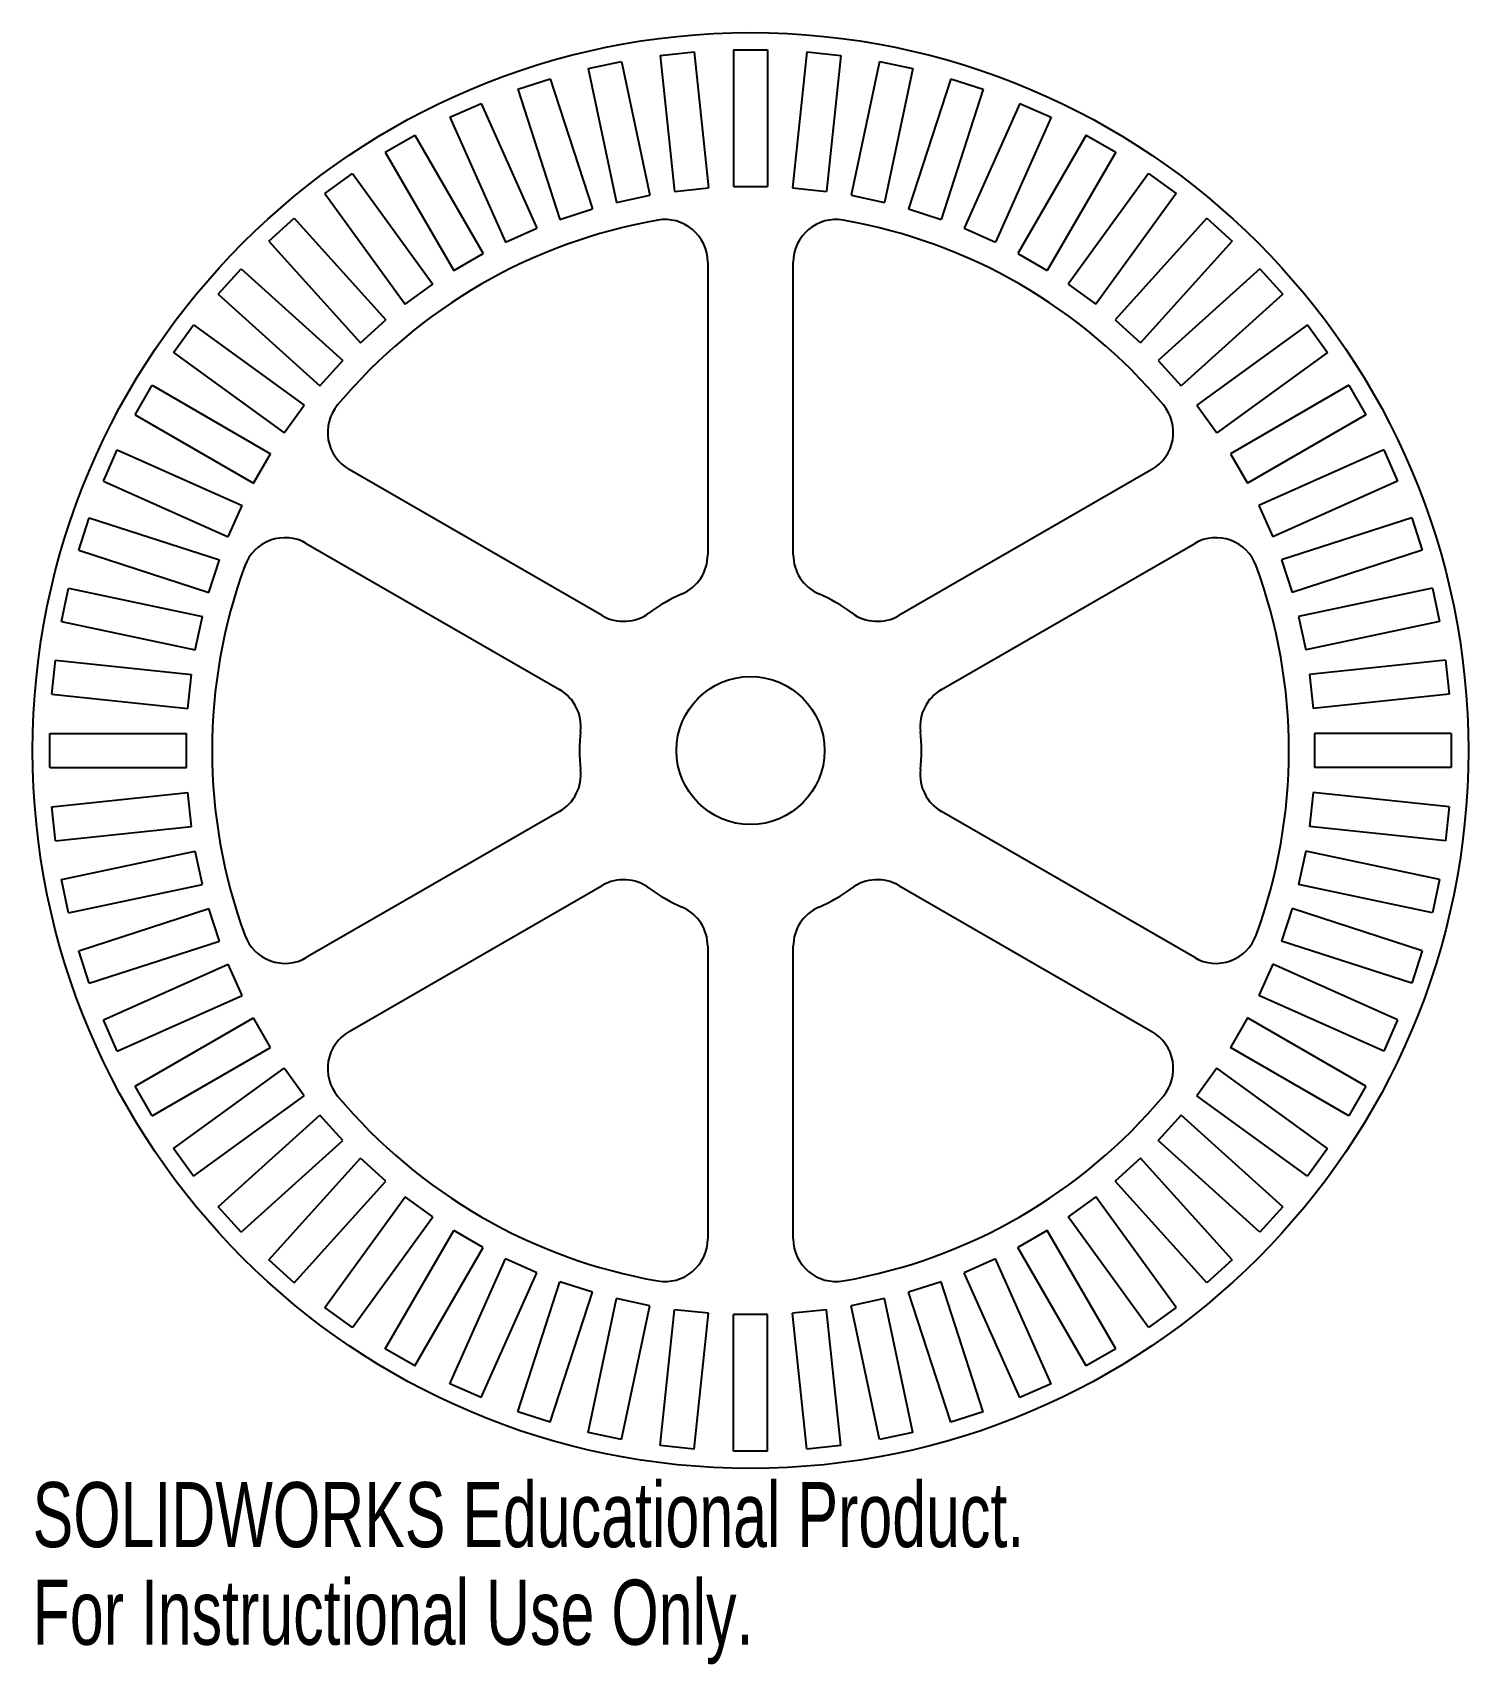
# Model space of a CAD drawing. Header units: inches. Extents: x -2.1 to 2.1, y -2.67 to 2.1.
import ezdxf

# ---------------------------------------------------------------- set-up
doc = ezdxf.new("R2010")
doc.units = ezdxf.units.IN
doc.header["$MEASUREMENT"] = 0
doc.styles.add('SLDTEXTSTYLE0', font='TXT', dxfattribs={"width": 0.7})

msp = doc.modelspace()

# ---------------------------------------------------------------- linework, layer by layer
at = {"color": 7, "linetype": 'Continuous', "lineweight": 25}
for p, q in [((-0.4751, 1.9948), (-0.3773, 2.0156)), ((-0.3773, 2.0156), (-0.2941, 1.6243)), ((-0.264, 2.0335), (-0.1646, 2.044)), ((-0.264, 2.0335), (-0.2222, 1.6357)), ((-0.1646, 2.044), (-0.1227, 1.6462)), ((-0.05, 2.05), (-0.05, 1.65)), ((-0.05, 2.05), (0.05, 2.05)), ((0.05, 2.05), (0.05, 1.65)), ((0.1646, 2.044), (0.1227, 1.6462)), ((0.1646, 2.044), (0.264, 2.0335)), ((0.264, 2.0335), (0.2222, 1.6357)), ((0.3773, 2.0156), (0.2941, 1.6243)), ((0.3773, 2.0156), (0.4751, 1.9948)), ((-0.681, 1.9342), (-0.5859, 1.9651)), ((-0.5859, 1.9651), (-0.4623, 1.5847)), ((-0.4751, 1.9948), (-0.392, 1.6035)), ((0.4751, 1.9948), (0.392, 1.6035)), ((0.5859, 1.9651), (0.4623, 1.5847)), ((0.5859, 1.9651), (0.681, 1.9342)), ((-0.681, 1.9342), (-0.5574, 1.5538)), ((0.681, 1.9342), (0.5574, 1.5538)), ((-0.8795, 1.8524), (-0.7881, 1.8931)), ((-0.7881, 1.8931), (-0.6254, 1.5277)), ((0.7881, 1.8931), (0.6254, 1.5277)), ((0.7881, 1.8931), (0.8795, 1.8524)), ((-0.8795, 1.8524), (-0.7168, 1.487)), ((0.8795, 1.8524), (0.7168, 1.487)), ((-1.0683, 1.7504), (-0.9817, 1.8004)), ((-0.9817, 1.8004), (-0.7817, 1.4539)), ((0.9817, 1.8004), (0.7817, 1.4539)), ((0.9817, 1.8004), (1.0683, 1.7504)), ((-1.0683, 1.7504), (-0.8683, 1.4039)), ((1.0683, 1.7504), (0.8683, 1.4039)), ((-1.2454, 1.6291), (-1.1645, 1.6879)), ((-1.1645, 1.6879), (-0.9294, 1.3643)), ((1.1645, 1.6879), (0.9294, 1.3643)), ((1.1645, 1.6879), (1.2454, 1.6291)), ((-1.2454, 1.6291), (-1.0103, 1.3055)), ((-0.392, 1.6035), (-0.2941, 1.6243)), ((-0.2222, 1.6357), (-0.1227, 1.6462)), ((-0.05, 1.65), (0.05, 1.65)), ((0.1227, 1.6462), (0.2222, 1.6357)), ((0.2941, 1.6243), (0.392, 1.6035)), ((1.2454, 1.6291), (1.0103, 1.3055)), ((-0.5574, 1.5538), (-0.4623, 1.5847)), ((0.4623, 1.5847), (0.5574, 1.5538)), ((-1.4089, 1.49), (-1.3346, 1.5569)), ((-1.3346, 1.5569), (-1.0669, 1.2596)), ((-0.7168, 1.487), (-0.6254, 1.5277)), ((0.6254, 1.5277), (0.7168, 1.487)), ((1.3346, 1.5569), (1.0669, 1.2596)), ((1.3346, 1.5569), (1.4089, 1.49)), ((-1.4089, 1.49), (-1.1412, 1.1927)), ((1.4089, 1.49), (1.1412, 1.1927)), ((-0.8683, 1.4039), (-0.7817, 1.4539)), ((0.7817, 1.4539), (0.8683, 1.4039)), ((-1.5569, 1.3346), (-1.49, 1.4089)), ((-1.49, 1.4089), (-1.1927, 1.1412)), ((-0.125, 1.4283), (-0.125, 0.5728)), ((0.125, 0.5728), (0.125, 1.4283)), ((1.49, 1.4089), (1.1927, 1.1412)), ((1.49, 1.4089), (1.5569, 1.3346)), ((-1.0103, 1.3055), (-0.9294, 1.3643)), ((0.9294, 1.3643), (1.0103, 1.3055)), ((-1.5569, 1.3346), (-1.2596, 1.0669)), ((1.5569, 1.3346), (1.2596, 1.0669)), ((-1.6879, 1.1645), (-1.6291, 1.2454)), ((-1.6291, 1.2454), (-1.3055, 1.0103)), ((-1.1412, 1.1927), (-1.0669, 1.2596)), ((1.0669, 1.2596), (1.1412, 1.1927)), ((1.6291, 1.2454), (1.3055, 1.0103)), ((1.6291, 1.2454), (1.6879, 1.1645)), ((-1.6879, 1.1645), (-1.3643, 0.9294)), ((1.6879, 1.1645), (1.3643, 0.9294)), ((-1.2596, 1.0669), (-1.1927, 1.1412)), ((1.1927, 1.1412), (1.2596, 1.0669)), ((-1.8004, 0.9817), (-1.7504, 1.0683)), ((-1.7504, 1.0683), (-1.4039, 0.8683)), ((1.7504, 1.0683), (1.4039, 0.8683)), ((1.7504, 1.0683), (1.8004, 0.9817)), ((-1.3643, 0.9294), (-1.3055, 1.0103)), ((1.3055, 1.0103), (1.3643, 0.9294)), ((-1.8004, 0.9817), (-1.4539, 0.7817)), ((1.8004, 0.9817), (1.4539, 0.7817)), ((-1.8931, 0.7881), (-1.8524, 0.8795)), ((-1.8524, 0.8795), (-1.487, 0.7168)), ((-1.4539, 0.7817), (-1.4039, 0.8683)), ((1.4039, 0.8683), (1.4539, 0.7817)), ((1.8524, 0.8795), (1.487, 0.7168)), ((1.8524, 0.8795), (1.8931, 0.7881)), ((-0.4336, 0.3947), (-1.1744, 0.8224)), ((1.1744, 0.8224), (0.4336, 0.3947)), ((-1.8931, 0.7881), (-1.5277, 0.6254)), ((1.8931, 0.7881), (1.5277, 0.6254)), ((-1.5277, 0.6254), (-1.487, 0.7168)), ((1.487, 0.7168), (1.5277, 0.6254)), ((-1.9651, 0.5859), (-1.9342, 0.681)), ((-1.9342, 0.681), (-1.5538, 0.5574)), ((1.9342, 0.681), (1.5538, 0.5574)), ((1.9342, 0.681), (1.9651, 0.5859)), ((-1.9651, 0.5859), (-1.5847, 0.4623)), ((-1.2994, 0.6059), (-0.5586, 0.1782)), ((0.5586, 0.1782), (1.2994, 0.6059)), ((1.9651, 0.5859), (1.5847, 0.4623)), ((-1.5847, 0.4623), (-1.5538, 0.5574)), ((1.5538, 0.5574), (1.5847, 0.4623)), ((-2.0156, 0.3773), (-1.9948, 0.4751)), ((-1.9948, 0.4751), (-1.6035, 0.392)), ((1.9948, 0.4751), (1.6035, 0.392)), ((1.9948, 0.4751), (2.0156, 0.3773)), ((-1.6243, 0.2941), (-1.6035, 0.392)), ((1.6035, 0.392), (1.6243, 0.2941)), ((-2.0156, 0.3773), (-1.6243, 0.2941)), ((2.0156, 0.3773), (1.6243, 0.2941)), ((-2.044, 0.1646), (-2.0335, 0.264)), ((-2.0335, 0.264), (-1.6357, 0.2222)), ((2.0335, 0.264), (1.6357, 0.2222)), ((2.0335, 0.264), (2.044, 0.1646)), ((-1.6462, 0.1227), (-1.6357, 0.2222)), ((1.6357, 0.2222), (1.6462, 0.1227)), ((-2.044, 0.1646), (-1.6462, 0.1227)), ((2.044, 0.1646), (1.6462, 0.1227)), ((-2.05, -0.05), (-2.05, 0.05)), ((-2.05, 0.05), (-1.65, 0.05)), ((-1.65, -0.05), (-1.65, 0.05)), ((2.05, 0.05), (1.65, 0.05)), ((1.65, 0.05), (1.65, -0.05)), ((2.05, 0.05), (2.05, -0.05)), ((-2.05, -0.05), (-1.65, -0.05)), ((2.05, -0.05), (1.65, -0.05)), ((-2.044, -0.1646), (-1.6462, -0.1227)), ((-1.6357, -0.2222), (-1.6462, -0.1227)), ((1.6462, -0.1227), (1.6357, -0.2222)), ((2.044, -0.1646), (1.6462, -0.1227)), ((-2.0335, -0.264), (-2.044, -0.1646)), ((-0.5586, -0.1782), (-1.2994, -0.6059)), ((1.2994, -0.6059), (0.5586, -0.1782)), ((2.044, -0.1646), (2.0335, -0.264)), ((-2.0335, -0.264), (-1.6357, -0.2222)), ((2.0335, -0.264), (1.6357, -0.2222)), ((-2.0156, -0.3773), (-1.6243, -0.2941)), ((-1.6035, -0.392), (-1.6243, -0.2941)), ((1.6243, -0.2941), (1.6035, -0.392)), ((2.0156, -0.3773), (1.6243, -0.2941)), ((-1.9948, -0.4751), (-2.0156, -0.3773)), ((2.0156, -0.3773), (1.9948, -0.4751)), ((-1.9948, -0.4751), (-1.6035, -0.392)), ((-1.1744, -0.8224), (-0.4336, -0.3947)), ((0.4336, -0.3947), (1.1744, -0.8224)), ((1.9948, -0.4751), (1.6035, -0.392)), ((-1.9651, -0.5859), (-1.5847, -0.4623)), ((-1.5538, -0.5574), (-1.5847, -0.4623)), ((1.5847, -0.4623), (1.5538, -0.5574)), ((1.9651, -0.5859), (1.5847, -0.4623)), ((-1.9342, -0.681), (-1.5538, -0.5574)), ((1.9342, -0.681), (1.5538, -0.5574)), ((-1.9342, -0.681), (-1.9651, -0.5859)), ((-0.125, -0.5728), (-0.125, -1.4283)), ((0.125, -1.4283), (0.125, -0.5728)), ((1.9651, -0.5859), (1.9342, -0.681)), ((-1.8931, -0.7881), (-1.5277, -0.6254)), ((-1.487, -0.7168), (-1.5277, -0.6254)), ((1.5277, -0.6254), (1.487, -0.7168)), ((1.8931, -0.7881), (1.5277, -0.6254)), ((-1.8524, -0.8795), (-1.487, -0.7168)), ((1.8524, -0.8795), (1.487, -0.7168)), ((-1.8524, -0.8795), (-1.8931, -0.7881)), ((-1.8004, -0.9817), (-1.4539, -0.7817)), ((-1.4039, -0.8683), (-1.4539, -0.7817)), ((1.4539, -0.7817), (1.4039, -0.8683)), ((1.8004, -0.9817), (1.4539, -0.7817)), ((1.8931, -0.7881), (1.8524, -0.8795)), ((-1.7504, -1.0683), (-1.4039, -0.8683)), ((1.7504, -1.0683), (1.4039, -0.8683)), ((-1.6879, -1.1645), (-1.3643, -0.9294)), ((-1.3055, -1.0103), (-1.3643, -0.9294)), ((1.3643, -0.9294), (1.3055, -1.0103)), ((1.6879, -1.1645), (1.3643, -0.9294)), ((-1.7504, -1.0683), (-1.8004, -0.9817)), ((1.8004, -0.9817), (1.7504, -1.0683)), ((-1.6291, -1.2454), (-1.3055, -1.0103)), ((1.6291, -1.2454), (1.3055, -1.0103)), ((-1.5569, -1.3346), (-1.2596, -1.0669)), ((-1.1927, -1.1412), (-1.2596, -1.0669)), ((1.2596, -1.0669), (1.1927, -1.1412)), ((1.5569, -1.3346), (1.2596, -1.0669)), ((-1.49, -1.4089), (-1.1927, -1.1412)), ((1.49, -1.4089), (1.1927, -1.1412)), ((-1.6291, -1.2454), (-1.6879, -1.1645)), ((-1.4089, -1.49), (-1.1412, -1.1927)), ((-1.0669, -1.2596), (-1.1412, -1.1927)), ((1.1412, -1.1927), (1.0669, -1.2596)), ((1.4089, -1.49), (1.1412, -1.1927)), ((1.6879, -1.1645), (1.6291, -1.2454)), ((-1.3346, -1.5569), (-1.0669, -1.2596)), ((1.3346, -1.5569), (1.0669, -1.2596)), ((-1.49, -1.4089), (-1.5569, -1.3346)), ((-1.2454, -1.6291), (-1.0103, -1.3055)), ((-0.9294, -1.3643), (-1.0103, -1.3055)), ((1.0103, -1.3055), (0.9294, -1.3643)), ((1.2454, -1.6291), (1.0103, -1.3055)), ((1.5569, -1.3346), (1.49, -1.4089)), ((-1.1645, -1.6879), (-0.9294, -1.3643)), ((1.1645, -1.6879), (0.9294, -1.3643)), ((-1.0683, -1.7504), (-0.8683, -1.4039)), ((-0.7817, -1.4539), (-0.8683, -1.4039)), ((0.8683, -1.4039), (0.7817, -1.4539)), ((1.0683, -1.7504), (0.8683, -1.4039)), ((-0.9817, -1.8004), (-0.7817, -1.4539)), ((0.9817, -1.8004), (0.7817, -1.4539)), ((-1.3346, -1.5569), (-1.4089, -1.49)), ((-0.8795, -1.8524), (-0.7168, -1.487)), ((-0.6254, -1.5277), (-0.7168, -1.487)), ((0.7168, -1.487), (0.6254, -1.5277)), ((0.8795, -1.8524), (0.7168, -1.487)), ((1.4089, -1.49), (1.3346, -1.5569)), ((-0.7881, -1.8931), (-0.6254, -1.5277)), ((-0.681, -1.9342), (-0.5574, -1.5538)), ((-0.4623, -1.5847), (-0.5574, -1.5538)), ((0.5574, -1.5538), (0.4623, -1.5847)), ((0.681, -1.9342), (0.5574, -1.5538)), ((0.7881, -1.8931), (0.6254, -1.5277)), ((-0.5859, -1.9651), (-0.4623, -1.5847)), ((-0.4751, -1.9948), (-0.392, -1.6035)), ((-0.2941, -1.6243), (-0.392, -1.6035)), ((0.392, -1.6035), (0.2941, -1.6243)), ((0.4751, -1.9948), (0.392, -1.6035)), ((0.5859, -1.9651), (0.4623, -1.5847)), ((-1.1645, -1.6879), (-1.2454, -1.6291)), ((-0.3773, -2.0156), (-0.2941, -1.6243)), ((-0.264, -2.0335), (-0.2222, -1.6357)), ((-0.1227, -1.6462), (-0.2222, -1.6357)), ((-0.1646, -2.044), (-0.1227, -1.6462)), ((-0.05, -2.05), (-0.05, -1.65)), ((0.05, -1.65), (-0.05, -1.65)), ((0.05, -2.05), (0.05, -1.65)), ((0.2222, -1.6357), (0.1227, -1.6462)), ((0.1646, -2.044), (0.1227, -1.6462)), ((0.264, -2.0335), (0.2222, -1.6357)), ((0.3773, -2.0156), (0.2941, -1.6243)), ((1.2454, -1.6291), (1.1645, -1.6879)), ((-0.9817, -1.8004), (-1.0683, -1.7504)), ((1.0683, -1.7504), (0.9817, -1.8004)), ((-0.7881, -1.8931), (-0.8795, -1.8524)), ((0.8795, -1.8524), (0.7881, -1.8931)), ((-0.5859, -1.9651), (-0.681, -1.9342)), ((0.681, -1.9342), (0.5859, -1.9651)), ((-0.3773, -2.0156), (-0.4751, -1.9948)), ((0.4751, -1.9948), (0.3773, -2.0156)), ((-0.1646, -2.044), (-0.264, -2.0335)), ((0.05, -2.05), (-0.05, -2.05)), ((0.264, -2.0335), (0.1646, -2.044))]:
    msp.add_line(p, q, dxfattribs=at)
for radius in [2.1, 0.2165]:
    msp.add_circle((0, 0), radius, dxfattribs=at)
for centre, radius, start, end in [((0, 0), 1.575, 99.9282, 140.0718), ((-0.25, 1.4283), 0.125, 0, 99.9282), ((0.25, 1.4283), 0.125, 80.0718, 180), ((0, 0), 1.575, 39.9282, 80.0718), ((-1.1119, 0.9306), 0.125, 140.0718, 240), ((1.1119, 0.9306), 0.125, 300, 39.9282), ((-1.3619, 0.4976), 0.125, 60, 159.9282), ((1.3619, 0.4976), 0.125, 20.0718, 120), ((-0.25, 0.5728), 0.125, 293.5782, 0), ((0.25, 0.5728), 0.125, 180, 246.4218), ((0, 0), 1.575, 159.9282, 200.0718), ((0, 0), 1.575, 339.9282, 20.0718), ((0, 0), 0.5, 113.5782, 126.4218), ((0, 0), 0.5, 53.5782, 66.4218), ((-0.3711, 0.5029), 0.125, 240, 306.4218), ((0.3711, 0.5029), 0.125, 233.5782, 300), ((-0.6211, 0.0699), 0.125, 353.5782, 60), ((0.6211, 0.0699), 0.125, 120, 186.4218), ((0, 0), 0.5, 173.5782, 186.4218), ((0, 0), 0.5, 353.5782, 6.4218), ((-0.6211, -0.0699), 0.125, 300, 6.4218), ((0.6211, -0.0699), 0.125, 173.5782, 240), ((-0.3711, -0.5029), 0.125, 53.5782, 120), ((0.3711, -0.5029), 0.125, 60, 126.4218), ((0, 0), 0.5, 233.5782, 246.4218), ((0, 0), 0.5, 293.5782, 306.4218), ((-0.25, -0.5728), 0.125, 0, 66.4218), ((0.25, -0.5728), 0.125, 113.5782, 180), ((-1.3619, -0.4976), 0.125, 200.0718, 300), ((1.3619, -0.4976), 0.125, 240, 339.9282), ((-1.1119, -0.9306), 0.125, 120, 219.9282), ((1.1119, -0.9306), 0.125, 320.0718, 60), ((0, 0), 1.575, 219.9282, 260.0718), ((0, 0), 1.575, 279.9282, 320.0718), ((-0.25, -1.4283), 0.125, 260.0718, 0), ((0.25, -1.4283), 0.125, 180, 279.9282)]:
    msp.add_arc(centre, radius, start, end, dxfattribs=at)

# ---------------------------------------------------------------- texts
at = {"color": 7, "linetype": 'Continuous', "char_height": 0.1903, "attachment_point": 1, "style": 'SLDTEXTSTYLE0'}
for s, insert in [('SOLIDWORKS Educational Product.', (-2.1, -2.1401)), ('For Instructional Use Only.', (-2.1, -2.4256))]:
    msp.add_mtext(s, dxfattribs=dict(at, insert=insert))

doc.saveas('drawing.dxf')
